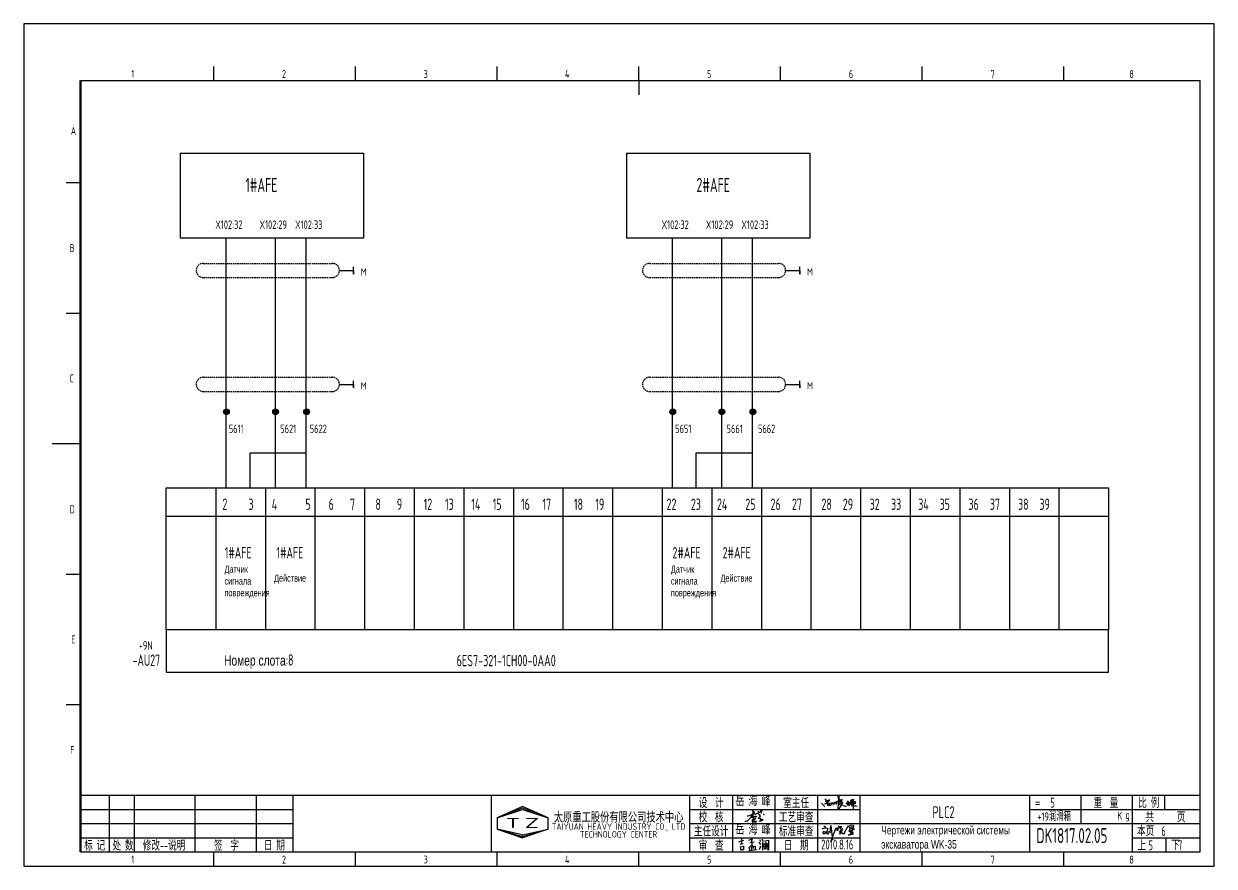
# Model space of a CAD drawing. Extents: x -2005 to 7010, y -1792 to 2924.
# Drawn here: x 1021.9 to 1441.9, y 4.3 to 301.3 of the extents above; entities that cross this region are included whole.
import ezdxf
from ezdxf.enums import TextEntityAlignment as Align

# ---------------------------------------------------------------- set-up
doc = ezdxf.new("R2010")
doc.units = 0
doc.header["$LTSCALE"] = 2
doc.linetypes.add('DASHED2', pattern=[0.375, 0.25, -0.125])
doc.linetypes.add('HIDDEN', pattern=[0.375, 0.25, -0.125])
doc.layers.get('0').update_dxf_attribs({"linetype": 'CONTINUOUS'})
for name, color, linetype in [('01', 7, 'CONTINUOUS'), ('11', 3, 'CONTINUOUS'), ('CONTINUOUS', 7, 'CONTINUOUS'), ('DASHED', 2, 'DASHED2')]:
    doc.layers.add(name, color=color, linetype=linetype)
doc.styles.add('ROMAN', font='ROMANC.shx', dxfattribs={"width": 0.7, "height": 0.7})
doc.styles.add('ROMANS', font='romans', dxfattribs={"width": 0.67, "bigfont": 'hzlib'})
doc.styles.get("Standard").update_dxf_attribs({"font": 'isocp.shx', "width": 0.707, "bigfont": 'dfst.shx'})

# ---------------------------------------------------------------- blocks, each defined once
blk = doc.blocks.new('A$C5BE500A0')
for p, q in [((64.4, 48.9), (64.5, 51.6)), ((65.3, 44.3), (64.4, 48.9)), ((64.5, 51.6), (65.9, 52.2)), ((67.1, 48.5), (64.5, 17.9)), ((65.9, 52.2), (66.5, 51.5)), ((66.5, 51.5), (67.1, 48.5)), ((0, 24.1), (1.5, 23.9)), ((1.5, 23.9), (12.6, 10.8)), ((11.6, 21), (13.8, 22.8)), ((13.8, 22.8), (17.9, 23.5)), ((15.3, 41.2), (22.2, 26.1)), ((15.3, 40.1), (15.3, 41.2)), ((15.4, 37.7), (15.3, 40.1)), ((15.4, 32.4), (21, 34.6)), ((15.5, 31.8), (15.4, 32.4)), ((19.1, 30.1), (15.5, 31.8)), ((17.9, 23.5), (26, 24.9)), ((22.2, 26.1), (19.1, 30.1)), ((21, 34.6), (24.5, 35.1)), ((22.6, 18.1), (23.6, 19.3)), ((23.7, 17.3), (22.6, 18.1)), ((23.3, 27.9), (23.1, 27.8)), ((25.3, 29.5), (23.3, 27.9)), ((23.6, 19.3), (25.8, 19.9)), ((24.5, 35.1), (28.2, 35.6)), ((26.1, 16.2), (24.9, 15)), ((26.8, 30.7), (25.3, 29.5)), ((25.8, 19.9), (29.2, 20.8)), ((26, 24.9), (36.8, 26.1)), ((28.4, 20), (26.1, 16.2)), ((29.4, 34), (26.8, 30.7)), ((28.2, 35.6), (30.2, 36.8)), ((29.4, 15.2), (28.2, 15.7)), ((29.5, 22.1), (28.4, 20)), ((29.2, 20.8), (33, 21.4)), ((30.2, 38), (29.4, 34)), ((32.4, 15.1), (29.4, 15.2)), ((30.2, 22.7), (29.5, 22.1)), ((30.2, 36.8), (30.2, 38)), ((31.6, 22.6), (30.2, 22.7)), ((32.8, 22.1), (31.6, 22.6)), ((35, 16.2), (32.4, 15.1)), ((33, 21.4), (32.8, 22.1)), ((37.6, 17.7), (35, 16.2)), ((36.8, 26.1), (40.9, 26)), ((39.7, 20.3), (37.6, 17.7)), ((40.8, 21.6), (39.7, 20.3)), ((40.2, 22.8), (44.3, 25.4)), ((41.7, 24.4), (40.8, 21.6)), ((40.9, 26), (41.7, 24.4)), ((44.3, 25.4), (50.6, 27.7)), ((44.7, 18.7), (49.1, 22.6)), ((49.1, 22.6), (54.4, 27.2)), ((50.6, 27.7), (56.2, 29.3)), ((54.4, 27.2), (59.1, 30.4)), ((56.8, 20.6), (55.9, 19.6)), ((56.2, 29.3), (60.8, 29.6)), ((56.7, 31.7), (57.4, 29.6)), ((57.6, 25), (56.8, 20.6)), ((57.4, 29.6), (57.6, 25)), ((59.1, 30.4), (64.7, 33.7)), ((60.8, 29.6), (62.2, 29.2)), ((66.6, 21), (62.5, 20.6)), ((62.5, 20.6), (75.7, 18.4)), ((64.5, 17.9), (63.3, 8.5)), ((63.3, 8.5), (63.5, 0.1)), ((63.5, 0.1), (64.3, 0)), ((64.3, 0), (67.5, 2.5)), ((64.7, 33.7), (72, 37.3)), ((67.5, 39.5), (65.3, 44.3)), ((69.8, 21.4), (66.6, 21)), ((70.3, 36.3), (67.5, 39.5)), ((67.5, 2.5), (73.8, 13.7)), ((68.3, 28.6), (72.6, 29.4)), ((69.3, 29), (68.3, 28.6)), ((72, 30.5), (69.3, 29)), ((69.9, 34.1), (69.7, 33.3)), ((69.7, 33.3), (71.9, 33.6)), ((76.7, 24.1), (69.8, 21.4)), ((74.6, 36.5), (69.9, 34.1)), ((73.8, 32.8), (70.3, 36.3)), ((71.9, 33.6), (75.3, 34.2)), ((72, 37.3), (77.8, 39)), ((74.8, 31.8), (72, 30.5)), ((72.6, 29.4), (78.2, 30.4)), ((77.7, 30.8), (73.8, 32.8)), ((73.8, 13.7), (77.7, 20)), ((79.7, 39.2), (74.6, 36.5)), ((76.7, 32.6), (74.8, 31.8)), ((75.3, 34.2), (77, 34.5)), ((75.7, 18.4), (81.9, 16.6)), ((77.7, 33.5), (76.7, 32.6)), ((79.9, 25.4), (76.7, 24.1)), ((77, 34.5), (78, 34.1)), ((78, 34.1), (77.7, 33.5)), ((80.1, 30.5), (77.7, 30.8)), ((77.7, 20), (81.2, 25.6)), ((77.8, 39), (79.7, 39.2)), ((78.2, 30.4), (80.1, 30.5)), ((82.1, 26.9), (79.9, 25.4)), ((81.2, 25.6), (82.1, 26.9)), ((81.9, 16.6), (87.3, 14.8)), ((87.3, 14.8), (91.3, 12.9)), ((91.3, 12.9), (94.8, 12.6)), ((94.5, 25.2), (94.9, 23.9)), ((94.8, 12.6), (95.8, 12.8)), ((94.9, 23.9), (95.3, 23)), ((95.3, 23), (95.8, 22.8)), ((95.8, 22.8), (97, 23.3)), ((97, 23.3), (97.8, 25.3)), ((98.5, 23.8), (97.4, 25.9)), ((97.8, 25.3), (100.8, 27)), ((101.1, 23.3), (98.5, 23.8)), ((99, 31.4), (100.1, 32)), ((100.7, 21.1), (99.2, 17.4)), ((99.2, 17.4), (101.9, 20.9)), ((100.1, 32), (101.1, 31.6)), ((102.1, 27.7), (100.7, 21.1)), ((100.8, 27), (103.5, 26.5)), ((101.1, 31.6), (102.1, 30.6)), ((103.3, 23.7), (101.1, 23.3)), ((101.9, 20.9), (103.1, 21.8)), ((102.1, 30.6), (102.1, 27.7)), ((103.1, 21.8), (103.7, 20.1)), ((104.7, 23.9), (103.3, 23.7)), ((103.5, 26.5), (104.5, 25.2)), ((103.7, 20.1), (103.9, 18.5)), ((103.9, 18.5), (105, 16.1)), ((104.2, 28.7), (108.3, 26.3)), ((104.5, 25.2), (104.7, 23.9)), ((105, 16.1), (106.4, 15.7)), ((106.4, 15.7), (107.7, 17.3)), ((107.7, 17.3), (110.9, 22.6)), ((108.3, 26.3), (115.7, 20.2)), ((110.9, 22.6), (113.3, 30.9)), ((111.7, 21.6), (125.7, 23.5)), ((115.4, 22.1), (111.7, 21.6)), ((112.9, 30.9), (112.3, 30.9)), ((117.4, 32.7), (112.9, 30.9)), ((112.9, 26.9), (127.4, 26.5)), ((124.7, 26.6), (112.9, 26.9)), ((113.3, 30.9), (114.4, 35)), ((113.4, 15.2), (124.8, 14.7)), ((114.4, 35), (115.4, 38.4)), ((115.4, 38.4), (118.1, 38.8)), ((122.5, 23.3), (115.4, 22.1)), ((115.7, 20.2), (118.5, 18.9)), ((116.7, 30.8), (120.9, 31.8)), ((122.1, 34.8), (117.4, 32.7)), ((118.1, 38.8), (123.3, 38.3)), ((118.5, 18.9), (120.8, 19.6)), ((120.8, 19.6), (121.1, 20.7)), ((120.9, 31.8), (124.1, 32)), ((121.7, 31.5), (122.2, 1.9)), ((123, 28.1), (121.7, 31.5)), ((124.7, 36.8), (122.1, 34.8)), ((126.4, 24.6), (122.5, 23.3)), ((128.2, 25.5), (123, 28.1)), ((123.3, 38.3), (124.7, 36.8)), ((124.1, 32), (129.1, 31.3)), ((128.1, 26.7), (124.7, 26.6)), ((124.8, 14.7), (132, 14.1)), ((125.7, 23.5), (130.1, 23.8)), ((127.4, 26.5), (126.4, 24.6)), ((130.2, 28.3), (128.1, 26.7)), ((130.5, 24.3), (128.2, 25.5)), ((129.1, 31.3), (130.7, 30.3)), ((130.1, 23.8), (130.5, 24.3)), ((130.7, 30.3), (130.2, 28.3)), ((132, 14.1), (137.3, 13.6))]:
    blk.add_line(p, q)
blk = doc.blocks.new('lf')
for points in [[(409.4, 317.6), (411.9, 317.6), (420.7, 320.5), (429.4, 326.1), (429, 328.4), (426.7, 330.1), (424.2, 331.3), (423.4, 332.6), (424.4, 333.4), (425, 330.7), (425, 327.4), (425, 324.7), (424.8, 321.8), (424.8, 320.3), (424.8, 318.7), (425, 314.7), (425, 313), (424.8, 313)], [(432.1, 320.3), (430.6, 321.6), (450.9, 331.7), (450.9, 332.2)], [(439.5, 330.9), (440, 324.5), (442, 320.7)], [(446.2, 333.8), (448.1, 330.5), (448.1, 326.7), (446.6, 323.8)], [(421.5, 320.1), (421.3, 317.6), (420, 315.1), (418.6, 312.6), (416.7, 310.5), (414.9, 308.5), (411.9, 305.6), (410.1, 304.1), (408, 302.6), (406.1, 302), (403.6, 302.6), (403.6, 303.5), (403.9, 303.5)], [(421.3, 316.2), (424.8, 315.9), (427.1, 316), (429.8, 316), (434.8, 316.8), (436, 316.8)], [(421.9, 314.1), (423.8, 314.1), (425.4, 313.7), (426, 313), (426.9, 312), (427.1, 312), (426.5, 310.5), (426.1, 309.5), (424.2, 306.6), (423.1, 305.4), (422.1, 304.5), (423.2, 303.3), (427.3, 303.1), (429.8, 303.1), (432.3, 302.9), (435.4, 302.7), (433.1, 299.9), (424.6, 299.5), (424, 300.4), (425.6, 303.3), (434.3, 313.5)], [(441.8, 320.7), (443.7, 320.1), (444.9, 317.6), (443.1, 315.5), (439.7, 311.8), (439.8, 310.6), (445.4, 311.2), (447, 310.3), (445.6, 307.4), (453.6, 308), (450.3, 304.7), (447, 303.3), (443.7, 303.1), (442.9, 303.7)], [(453.4, 322.4), (454.9, 322.2), (455.7, 321.8), (456.1, 321.6), (456.3, 321.4)]]:
    blk.add_lwpolyline(points)

msp = doc.modelspace()

# ---------------------------------------------------------------- hatches: boundary and pattern name
at = {"linetype": 'HIDDEN'}
h = msp.add_hatch(color=0, dxfattribs=at)
edge = h.paths.add_edge_path()
edge.add_arc((1093.38, 164.49), 1, 0, 360)
h = msp.add_hatch(color=0, dxfattribs=at)
edge = h.paths.add_edge_path()
edge.add_arc((1110.69, 164.49), 1, 0, 360)
h = msp.add_hatch(color=0, dxfattribs=at)
edge = h.paths.add_edge_path()
edge.add_arc((1121.65, 164.49), 1, 0, 360)
h = msp.add_hatch(color=0, dxfattribs=at)
edge = h.paths.add_edge_path()
edge.add_arc((1250.85, 164.49), 1, 0, 360)
h = msp.add_hatch(color=0, dxfattribs=at)
edge = h.paths.add_edge_path()
edge.add_arc((1268.16, 164.49), 1, 0, 360)
h = msp.add_hatch(color=0, dxfattribs=at)
edge = h.paths.add_edge_path()
edge.add_arc((1279.11, 164.49), 1, 0, 360)

# ---------------------------------------------------------------- linework, layer by layer
for p, q in [((1316.87, 19.33), (1376.87, 19.33)), ((1274.1, 12.86), (1275.91, 13.51)), ((1275.11, 14.04), (1275.11, 12.23)), ((1277.65, 13.46), (1278.82, 13.98)), ((1277.65, 13.46), (1277.65, 13.46)), ((1278.04, 12.69), (1279.6, 12.95)), ((1278.82, 13.98), (1278.56, 13.21)), ((1278.56, 13.21), (1278.56, 12.95)), ((1278.56, 12.95), (1278.82, 11.39)), ((1281.23, 12.75), (1281.78, 12.02)), ((1281.42, 13.69), (1281.78, 13.05)), ((1282.24, 13.9), (1282.6, 13.27)), ((1282.48, 12.96), (1282.48, 9.96)), ((1282.93, 13.11), (1284.63, 13.48)), ((1283.63, 12.81), (1283.72, 10.2)), ((1284.63, 13.48), (1284.66, 13.48)), ((1284.66, 13.48), (1284.66, 10.02)), ((1274.61, 12.09), (1275.65, 12.34)), ((1274.61, 11.31), (1274.87, 9.89)), ((1274.74, 11.18), (1275.78, 11.44)), ((1275.78, 10.14), (1274.74, 10.14)), ((1274.87, 12.34), (1274.87, 12.34)), ((1275.78, 11.44), (1275.78, 10.14)), ((1277.66, 9.84), (1280.42, 10.2)), ((1277.72, 11.18), (1277.98, 9.89)), ((1277.85, 11.18), (1279.93, 11.44)), ((1278.82, 11.39), (1278.3, 11.65)), ((1278.63, 11.18), (1278.63, 10.14)), ((1279.15, 11.31), (1279.15, 10.53)), ((1279.93, 11.44), (1279.93, 10.01)), ((1281.42, 10.2), (1281.93, 11.54)), ((1282.78, 11.81), (1282.81, 11.11)), ((1284.48, 12.02), (1282.81, 11.69)), ((1282.81, 11.11), (1284.6, 11.42)), ((1282.84, 12.17), (1284.27, 12.48)), ((1283.37, 10.77), (1283.03, 10.26)), ((1283.24, 11.51), (1283.42, 11.36)), ((1284.06, 11.69), (1283.87, 11.36)), ((1284.05, 10.94), (1284.39, 10.6)), ((1284.66, 10.02), (1284.39, 10.33)), ((1284.6, 11.42), (1284.48, 12.02))]:
    msp.add_line(p, q)
at = {"layer": '01', "linetype": 'Continuous', "ltscale": 2}
for p, q in [((1093.3, 137.69), (1093.3, 225.76)), ((1110.67, 137.69), (1110.67, 225.76)), ((1121.53, 137.69), (1121.53, 225.76)), ((1250.77, 137.69), (1250.77, 225.76)), ((1268.13, 137.69), (1268.13, 225.76)), ((1279, 137.69), (1279, 225.76)), ((1101.68, 137.69), (1101.68, 150.01)), ((1101.68, 150.01), (1121.53, 150.01)), ((1259.14, 150.01), (1279, 150.01)), ((1259.14, 137.69), (1259.14, 150.01))]:
    msp.add_line(p, q, dxfattribs=at)
at = {"layer": '01', "linetype": 'ByBlock', "ltscale": 2}
for p, q in [((1072.1, 127.69), (1404.6, 127.69)), ((1072.1, 87.69), (1072.1, 72.69)), ((1404.6, 72.69), (1404.6, 87.69)), ((1072.1, 72.69), (1404.6, 72.69))]:
    msp.add_line(p, q, dxfattribs=at)
msp.add_lwpolyline([(1072.1, 137.69), (1404.6, 137.69), (1404.6, 87.69), (1072.1, 87.69)], close=True, dxfattribs=at)
at = {"layer": 'CONTINUOUS', "color": 3}
for p, q in [((1441.87, 301.33), (1021.87, 301.33)), ((1021.87, 301.33), (1021.87, 4.33)), ((1441.87, 4.33), (1441.87, 301.33)), ((1021.87, 4.33), (1441.87, 4.33))]:
    msp.add_line(p, q, dxfattribs=at)
at = {"layer": 'CONTINUOUS', "linetype": 'Continuous'}
for p, q in [((1088.87, 281.33), (1088.87, 286.33)), ((1138.87, 281.33), (1138.87, 286.33)), ((1188.87, 281.33), (1188.87, 286.33)), ((1288.87, 281.33), (1288.87, 286.33)), ((1338.87, 281.33), (1338.87, 286.33)), ((1388.87, 281.33), (1388.87, 286.33)), ((1036.87, 245.33), (1041.87, 245.33)), ((1036.87, 199.33), (1041.87, 199.33)), ((1031.87, 153.33), (1041.87, 153.33)), ((1036.87, 107.33), (1041.87, 107.33)), ((1036.87, 61.33), (1041.87, 61.33)), ((1041.87, 29.33), (1436.87, 29.33)), ((1052.15, 9.33), (1052.15, 29.33)), ((1060.97, 9.33), (1060.97, 29.33)), ((1082.21, 29.33), (1082.21, 9.33)), ((1103.87, 29.33), (1103.87, 9.33)), ((1116.87, 9.33), (1116.87, 29.33)), ((1186.87, 9.33), (1186.87, 29.33)), ((1197.87, 25.33), (1188.87, 21.33)), ((1206.87, 21.33), (1197.87, 25.33)), ((1256.87, 9.33), (1256.87, 29.33)), ((1271.87, 29.33), (1271.87, 9.33)), ((1286.87, 29.33), (1286.87, 9.33)), ((1301.87, 29.33), (1301.87, 9.33)), ((1316.87, 29.33), (1316.87, 9.33)), ((1376.87, 9.33), (1376.87, 29.33)), ((1394.77, 29.33), (1394.77, 19.33)), ((1412.87, 29.33), (1412.87, 9.33)), ((1041.87, 24.33), (1116.87, 24.33)), ((1197.87, 24.83), (1188.87, 21.33)), ((1188.87, 21.33), (1197.87, 24.33)), ((1188.87, 21.33), (1188.87, 17.33)), ((1206.87, 21.33), (1197.87, 24.83)), ((1197.87, 24.33), (1206.87, 21.33)), ((1206.87, 17.33), (1206.87, 21.33)), ((1256.87, 24.33), (1306.87, 24.33)), ((1306.87, 24.33), (1316.87, 24.33)), ((1306.87, 24.33), (1316.87, 24.33)), ((1376.87, 24.33), (1436.87, 24.33)), ((1041.87, 19.33), (1116.87, 19.33)), ((1188.87, 17.33), (1197.87, 14.33)), ((1197.87, 15.33), (1188.87, 17.33)), ((1188.87, 17.33), (1197.87, 14.83)), ((1197.87, 14.83), (1206.87, 17.33)), ((1206.87, 17.33), (1197.87, 14.33)), ((1197.87, 15.33), (1206.87, 17.33)), ((1256.87, 19.33), (1306.87, 19.33)), ((1307.19, 19.33), (1316.87, 19.33)), ((1376.87, 19.33), (1436.87, 19.33)), ((1041.87, 14.33), (1116.87, 14.33)), ((1197.87, 14.33), (1197.87, 15.33)), ((1197.87, 14.33), (1197.87, 15.33)), ((1256.87, 14.33), (1306.87, 14.33)), ((1306.87, 14.33), (1316.87, 14.33)), ((1412.87, 14.33), (1436.87, 14.33)), ((1088.87, 4.33), (1088.87, 9.33)), ((1138.87, 4.33), (1138.87, 9.33)), ((1188.87, 4.33), (1188.87, 9.33)), ((1288.87, 4.33), (1288.87, 9.33)), ((1338.87, 4.33), (1338.87, 9.33)), ((1388.87, 4.33), (1388.87, 9.33))]:
    msp.add_line(p, q, dxfattribs=at)
at = {"layer": 'CONTINUOUS'}
for p, q in [((1238.87, 281.33), (1238.87, 286.33)), ((1041.87, 281.33), (1436.87, 281.33)), ((1238.87, 281.33), (1238.87, 276.33)), ((1436.87, 9.33), (1436.87, 281.33)), ((1133.2, 214.37), (1138.2, 214.37)), ((1138.2, 213.12), (1138.2, 215.62)), ((1138.2, 214.37), (1138.2, 213.12)), ((1290.66, 214.37), (1295.66, 214.37)), ((1295.66, 213.12), (1295.66, 215.62)), ((1295.66, 214.37), (1295.66, 213.12)), ((1133.2, 174.2), (1138.2, 174.2)), ((1138.2, 172.95), (1138.2, 175.45)), ((1138.2, 174.2), (1138.2, 172.95)), ((1290.66, 174.2), (1295.66, 174.2)), ((1295.66, 172.95), (1295.66, 175.45)), ((1295.66, 174.2), (1295.66, 172.95)), ((1093.38, 164.45), (1093.38, 164.45)), ((1110.69, 164.45), (1110.69, 164.45)), ((1121.65, 164.45), (1121.65, 164.45)), ((1250.85, 164.45), (1250.85, 164.45)), ((1268.16, 164.45), (1268.16, 164.45)), ((1279.11, 164.45), (1279.11, 164.45)), ((1424.37, 29.33), (1424.37, 24.33)), ((1303.53, 17.35), (1303.79, 17.56)), ((1303.53, 17.35), (1303.79, 17.56)), ((1303.53, 17.35), (1303.79, 17.56)), ((1303.53, 17.35), (1303.79, 17.56)), ((1303.79, 17.56), (1304.14, 17.71)), ((1303.79, 17.56), (1304.14, 17.71)), ((1303.79, 17.56), (1304.14, 17.71)), ((1303.79, 17.56), (1304.14, 17.71)), ((1304.14, 17.71), (1304.5, 17.81)), ((1304.14, 17.71), (1304.5, 17.81)), ((1304.14, 17.71), (1304.5, 17.81)), ((1304.14, 17.71), (1304.5, 17.81)), ((1304.19, 18.52), (1304.55, 18.32)), ((1304.19, 18.52), (1304.55, 18.32)), ((1304.19, 18.52), (1304.55, 18.32)), ((1304.19, 18.52), (1304.55, 18.32)), ((1304.5, 17.81), (1305.01, 17.86)), ((1304.5, 17.81), (1305.01, 17.86)), ((1304.5, 17.81), (1305.01, 17.86)), ((1304.5, 17.81), (1305.01, 17.86)), ((1304.55, 18.32), (1304.6, 18.17)), ((1304.55, 18.32), (1304.6, 18.17)), ((1304.55, 18.32), (1304.6, 18.17)), ((1304.55, 18.32), (1304.6, 18.17)), ((1304.6, 18.17), (1304.6, 17.86)), ((1304.6, 18.17), (1304.6, 17.86)), ((1304.6, 18.17), (1304.6, 17.86)), ((1304.6, 18.17), (1304.6, 17.86)), ((1305.01, 17.86), (1305.42, 17.76)), ((1305.01, 17.86), (1305.42, 17.76)), ((1305.01, 17.86), (1305.42, 17.76)), ((1305.01, 17.86), (1305.42, 17.76)), ((1305.42, 17.15), (1305.32, 16.79)), ((1305.42, 17.15), (1305.32, 16.79)), ((1305.42, 17.15), (1305.32, 16.79)), ((1305.42, 17.15), (1305.32, 16.79)), ((1305.42, 17.76), (1305.42, 17.56)), ((1305.42, 17.76), (1305.42, 17.56)), ((1305.42, 17.76), (1305.42, 17.56)), ((1305.42, 17.76), (1305.42, 17.56)), ((1305.42, 17.56), (1305.42, 17.15)), ((1305.42, 17.56), (1305.42, 17.15)), ((1305.42, 17.56), (1305.42, 17.15)), ((1305.42, 17.56), (1305.42, 17.15)), ((1306.34, 16.03), (1306.59, 18.68)), ((1306.34, 16.03), (1306.59, 18.68)), ((1306.34, 16.03), (1306.59, 18.68)), ((1306.34, 16.03), (1306.59, 18.68)), ((1306.59, 18.68), (1307.2, 13.48)), ((1306.59, 18.68), (1307.2, 13.48)), ((1306.59, 18.68), (1307.2, 13.48)), ((1306.59, 18.68), (1307.2, 13.48)), ((1306.75, 13.42), (1308.53, 17.84)), ((1306.75, 13.42), (1308.53, 17.84)), ((1306.75, 13.42), (1308.53, 17.84)), ((1306.75, 13.42), (1308.53, 17.84)), ((1308.58, 17.76), (1308.69, 17.29)), ((1308.58, 17.76), (1308.69, 17.29)), ((1308.58, 17.76), (1308.69, 17.29)), ((1308.58, 17.76), (1308.69, 17.29)), ((1308.69, 17.76), (1308.84, 17.87)), ((1308.69, 17.76), (1308.84, 17.87)), ((1308.69, 17.76), (1308.84, 17.87)), ((1308.69, 17.76), (1308.84, 17.87)), ((1308.8, 16.96), (1308.69, 17.76)), ((1308.8, 16.96), (1308.69, 17.76)), ((1308.8, 16.96), (1308.69, 17.76)), ((1308.8, 16.96), (1308.69, 17.76)), ((1308.69, 17.29), (1308.8, 16.96)), ((1308.69, 17.29), (1308.8, 16.96)), ((1308.69, 17.29), (1308.8, 16.96)), ((1308.69, 17.29), (1308.8, 16.96)), ((1308.84, 17.87), (1308.98, 17.87)), ((1308.84, 17.87), (1308.98, 17.87)), ((1308.84, 17.87), (1308.98, 17.87)), ((1308.84, 17.87), (1308.98, 17.87)), ((1308.91, 17.18), (1308.95, 17.43)), ((1308.91, 17.18), (1308.95, 17.43)), ((1308.91, 17.18), (1308.95, 17.43)), ((1308.91, 17.18), (1308.95, 17.43)), ((1308.95, 16.92), (1308.91, 17.18)), ((1308.95, 16.92), (1308.91, 17.18)), ((1308.95, 16.92), (1308.91, 17.18)), ((1308.95, 16.92), (1308.91, 17.18)), ((1308.95, 17.43), (1309.02, 17.62)), ((1308.95, 17.43), (1309.02, 17.62)), ((1308.95, 17.43), (1309.02, 17.62)), ((1308.95, 17.43), (1309.02, 17.62)), ((1309.06, 16.85), (1308.95, 16.92)), ((1309.06, 16.85), (1308.95, 16.92)), ((1309.06, 16.85), (1308.95, 16.92)), ((1309.06, 16.85), (1308.95, 16.92)), ((1308.98, 17.87), (1309.13, 17.54)), ((1308.98, 17.87), (1309.13, 17.54)), ((1308.98, 17.87), (1309.13, 17.54)), ((1308.98, 17.87), (1309.13, 17.54)), ((1309.02, 17.62), (1309.28, 17.8)), ((1309.02, 17.62), (1309.28, 17.8)), ((1309.02, 17.62), (1309.28, 17.8)), ((1309.02, 17.62), (1309.28, 17.8)), ((1309.13, 17.18), (1309.06, 16.85)), ((1309.13, 17.18), (1309.06, 16.85)), ((1309.13, 17.18), (1309.06, 16.85)), ((1309.13, 17.18), (1309.06, 16.85)), ((1309.13, 17.54), (1309.13, 17.18)), ((1309.13, 17.54), (1309.13, 17.18)), ((1309.13, 17.54), (1309.13, 17.18)), ((1309.13, 17.54), (1309.13, 17.18)), ((1309.24, 18.53), (1310.38, 17.25)), ((1309.42, 18.31), (1309.24, 18.53)), ((1309.24, 18.53), (1310.38, 17.25)), ((1309.42, 18.31), (1309.24, 18.53)), ((1309.24, 18.53), (1310.38, 17.25)), ((1309.42, 18.31), (1309.24, 18.53)), ((1309.24, 18.53), (1310.38, 17.25)), ((1309.42, 18.31), (1309.24, 18.53)), ((1309.28, 17.8), (1309.68, 17.98)), ((1309.28, 17.8), (1309.68, 17.98)), ((1309.28, 17.8), (1309.68, 17.98)), ((1309.28, 17.8), (1309.68, 17.98)), ((1310.53, 18.24), (1309.42, 18.31)), ((1310.53, 18.24), (1309.42, 18.31)), ((1310.53, 18.24), (1309.42, 18.31)), ((1310.53, 18.24), (1309.42, 18.31)), ((1309.68, 17.98), (1310.2, 18.13)), ((1309.68, 17.98), (1310.2, 18.13)), ((1309.68, 17.98), (1310.2, 18.13)), ((1309.68, 17.98), (1310.2, 18.13)), ((1310.05, 16.88), (1309.75, 16.59)), ((1310.05, 16.88), (1309.75, 16.59)), ((1310.05, 16.88), (1309.75, 16.59)), ((1310.05, 16.88), (1309.75, 16.59)), ((1310.49, 17.43), (1310.05, 16.88)), ((1310.49, 17.43), (1310.05, 16.88)), ((1310.49, 17.43), (1310.05, 16.88)), ((1310.49, 17.43), (1310.05, 16.88)), ((1310.2, 18.13), (1310.53, 18.24)), ((1310.2, 18.13), (1310.53, 18.24)), ((1310.2, 18.13), (1310.53, 18.24)), ((1310.2, 18.13), (1310.53, 18.24)), ((1310.38, 17.25), (1310.71, 16.99)), ((1310.38, 17.25), (1310.71, 16.99)), ((1310.38, 17.25), (1310.71, 16.99)), ((1310.38, 17.25), (1310.71, 16.99)), ((1310.75, 17.51), (1310.49, 17.43)), ((1310.75, 17.51), (1310.49, 17.43)), ((1310.75, 17.51), (1310.49, 17.43)), ((1310.75, 17.51), (1310.49, 17.43)), ((1310.71, 16.99), (1310.86, 17.25)), ((1310.71, 16.99), (1310.86, 17.25)), ((1310.71, 16.99), (1310.86, 17.25)), ((1310.71, 16.99), (1310.86, 17.25)), ((1310.86, 17.25), (1310.75, 17.51)), ((1310.86, 17.25), (1310.75, 17.51)), ((1310.86, 17.25), (1310.75, 17.51)), ((1310.86, 17.25), (1310.75, 17.51)), ((1311.4, 16.24), (1312.9, 18.62)), ((1311.4, 16.24), (1312.9, 18.62)), ((1311.4, 16.24), (1312.9, 18.62)), ((1311.4, 16.24), (1312.9, 18.62)), ((1312.89, 18.54), (1313.02, 18.12)), ((1312.89, 18.54), (1313.02, 18.12)), ((1312.89, 18.54), (1313.02, 18.12)), ((1312.89, 18.54), (1313.02, 18.12)), ((1312.99, 18.28), (1313.35, 18.71)), ((1312.99, 18.28), (1313.35, 18.71)), ((1312.99, 18.28), (1313.35, 18.71)), ((1312.99, 18.28), (1313.35, 18.71)), ((1313.19, 17.01), (1312.99, 16.72)), ((1313.19, 17.01), (1312.99, 16.72)), ((1313.19, 17.01), (1312.99, 16.72)), ((1313.19, 17.01), (1312.99, 16.72)), ((1313.02, 18.12), (1313.25, 17.86)), ((1313.02, 18.12), (1313.25, 17.86)), ((1313.02, 18.12), (1313.25, 17.86)), ((1313.02, 18.12), (1313.25, 17.86)), ((1313.35, 17.34), (1313.19, 17.01)), ((1313.35, 17.34), (1313.19, 17.01)), ((1313.35, 17.34), (1313.19, 17.01)), ((1313.35, 17.34), (1313.19, 17.01)), ((1313.25, 17.86), (1313.38, 17.83)), ((1313.25, 17.86), (1313.38, 17.83)), ((1313.25, 17.86), (1313.38, 17.83)), ((1313.25, 17.86), (1313.38, 17.83)), ((1313.35, 18.71), (1313.64, 18.81)), ((1313.35, 18.71), (1313.64, 18.81)), ((1313.35, 18.71), (1313.64, 18.81)), ((1313.35, 18.71), (1313.64, 18.81)), ((1313.45, 17.47), (1313.35, 17.34)), ((1313.45, 17.47), (1313.35, 17.34)), ((1313.45, 17.47), (1313.35, 17.34)), ((1313.45, 17.47), (1313.35, 17.34)), ((1313.45, 16.72), (1313.97, 16.98)), ((1313.45, 16.72), (1313.97, 16.98)), ((1313.45, 16.72), (1313.97, 16.98)), ((1313.45, 16.72), (1313.97, 16.98)), ((1313.58, 17.86), (1313.64, 18.09)), ((1313.58, 17.86), (1313.64, 18.09)), ((1313.58, 17.86), (1313.64, 18.09)), ((1313.58, 17.86), (1313.64, 18.09)), ((1313.77, 17.63), (1313.58, 17.86)), ((1313.77, 17.63), (1313.58, 17.86)), ((1313.77, 17.63), (1313.58, 17.86)), ((1313.77, 17.63), (1313.58, 17.86)), ((1313.64, 18.81), (1314.04, 18.9)), ((1313.64, 18.81), (1314.04, 18.9)), ((1313.64, 18.81), (1314.04, 18.9)), ((1313.64, 18.81), (1314.04, 18.9)), ((1313.64, 18.09), (1313.84, 18.25)), ((1313.64, 18.09), (1313.84, 18.25)), ((1313.64, 18.09), (1313.84, 18.25)), ((1313.64, 18.09), (1313.84, 18.25)), ((1314.2, 17.66), (1313.77, 17.63)), ((1314.2, 17.66), (1313.77, 17.63)), ((1314.2, 17.66), (1313.77, 17.63)), ((1314.2, 17.66), (1313.77, 17.63)), ((1313.84, 18.25), (1314.1, 18.32)), ((1313.84, 18.25), (1314.1, 18.32)), ((1313.84, 18.25), (1314.1, 18.32)), ((1313.84, 18.25), (1314.1, 18.32)), ((1313.97, 17.53), (1314, 17.17)), ((1314.95, 17.34), (1313.97, 17.53)), ((1313.97, 17.53), (1314, 17.17)), ((1314.95, 17.34), (1313.97, 17.53)), ((1313.97, 17.53), (1314, 17.17)), ((1314.95, 17.34), (1313.97, 17.53)), ((1313.97, 17.53), (1314, 17.17)), ((1314.95, 17.34), (1313.97, 17.53)), ((1313.97, 16.98), (1314.43, 17.17)), ((1314, 17.17), (1313.97, 16.69)), ((1313.97, 16.98), (1314.43, 17.17)), ((1314, 17.17), (1313.97, 16.69)), ((1313.97, 16.98), (1314.43, 17.17)), ((1314, 17.17), (1313.97, 16.69)), ((1313.97, 16.98), (1314.43, 17.17)), ((1314, 17.17), (1313.97, 16.69)), ((1314.1, 18.32), (1314.2, 18.35)), ((1314.1, 18.32), (1314.2, 18.35)), ((1314.1, 18.32), (1314.2, 18.35)), ((1314.1, 18.32), (1314.2, 18.35)), ((1314.46, 17.92), (1314.2, 17.66)), ((1314.46, 17.92), (1314.2, 17.66)), ((1314.46, 17.92), (1314.2, 17.66)), ((1314.46, 17.92), (1314.2, 17.66)), ((1314.3, 18.9), (1314.53, 18.77)), ((1314.3, 18.9), (1314.53, 18.77)), ((1314.3, 18.9), (1314.53, 18.77)), ((1314.3, 18.9), (1314.53, 18.77)), ((1314.43, 17.17), (1314.95, 17.34)), ((1314.43, 17.17), (1314.95, 17.34)), ((1314.43, 17.17), (1314.95, 17.34)), ((1314.43, 17.17), (1314.95, 17.34)), ((1314.56, 18.38), (1314.46, 17.92)), ((1314.56, 18.38), (1314.46, 17.92)), ((1314.56, 18.38), (1314.46, 17.92)), ((1314.56, 18.38), (1314.46, 17.92)), ((1314.53, 18.77), (1314.56, 18.38)), ((1314.53, 18.77), (1314.56, 18.38)), ((1314.53, 18.77), (1314.56, 18.38)), ((1314.53, 18.77), (1314.56, 18.38)), ((1303.89, 16.13), (1303.99, 16.48)), ((1303.89, 16.13), (1303.99, 16.48)), ((1303.89, 16.13), (1303.99, 16.48)), ((1303.89, 16.13), (1303.99, 16.48)), ((1303.89, 15.82), (1303.89, 16.13)), ((1303.89, 15.82), (1303.89, 16.13)), ((1303.89, 15.82), (1303.89, 16.13)), ((1303.89, 15.82), (1303.89, 16.13)), ((1304.14, 15.57), (1303.89, 15.82)), ((1304.14, 15.57), (1303.89, 15.82)), ((1304.14, 15.57), (1303.89, 15.82)), ((1304.14, 15.57), (1303.89, 15.82)), ((1303.99, 16.48), (1304.04, 16.64)), ((1303.99, 16.48), (1304.04, 16.64)), ((1303.99, 16.48), (1304.04, 16.64)), ((1303.99, 16.48), (1304.04, 16.64)), ((1304.04, 16.64), (1304.24, 16.59)), ((1304.04, 16.64), (1304.24, 16.59)), ((1304.04, 16.64), (1304.24, 16.59)), ((1304.04, 16.64), (1304.24, 16.59)), ((1304.81, 16.13), (1304.14, 15.57)), ((1304.81, 16.13), (1304.14, 15.57)), ((1304.81, 16.13), (1304.14, 15.57)), ((1304.81, 16.13), (1304.14, 15.57)), ((1304.24, 16.59), (1304.6, 16.43)), ((1304.24, 16.59), (1304.6, 16.43)), ((1304.24, 16.59), (1304.6, 16.43)), ((1304.24, 16.59), (1304.6, 16.43)), ((1304.6, 16.43), (1304.96, 16.08)), ((1304.6, 16.43), (1304.96, 16.08)), ((1304.6, 16.43), (1304.96, 16.08)), ((1304.6, 16.43), (1304.96, 16.08)), ((1305.11, 16.38), (1304.81, 16.13)), ((1305.11, 16.38), (1304.81, 16.13)), ((1305.11, 16.38), (1304.81, 16.13)), ((1305.11, 16.38), (1304.81, 16.13)), ((1304.96, 16.08), (1305.27, 15.82)), ((1304.96, 16.08), (1305.27, 15.82)), ((1304.96, 16.08), (1305.27, 15.82)), ((1304.96, 16.08), (1305.27, 15.82)), ((1305.32, 16.79), (1305.11, 16.38)), ((1305.32, 16.79), (1305.11, 16.38)), ((1305.32, 16.79), (1305.11, 16.38)), ((1305.32, 16.79), (1305.11, 16.38)), ((1305.27, 15.82), (1305.42, 15.72)), ((1305.27, 15.82), (1305.42, 15.72)), ((1305.27, 15.82), (1305.42, 15.72)), ((1305.27, 15.82), (1305.42, 15.72)), ((1305.42, 15.72), (1305.72, 15.62)), ((1305.42, 15.72), (1305.72, 15.62)), ((1305.42, 15.72), (1305.72, 15.62)), ((1305.42, 15.72), (1305.72, 15.62)), ((1305.72, 16.23), (1305.88, 16.48)), ((1305.72, 16.23), (1305.88, 16.48)), ((1305.72, 16.23), (1305.88, 16.48)), ((1305.72, 16.23), (1305.88, 16.48)), ((1305.72, 15.62), (1305.72, 16.23)), ((1305.72, 15.62), (1305.72, 16.23)), ((1305.72, 15.62), (1305.72, 16.23)), ((1305.72, 15.62), (1305.72, 16.23)), ((1305.88, 16.48), (1306.08, 16.69)), ((1305.88, 16.48), (1306.08, 16.69)), ((1305.88, 16.48), (1306.08, 16.69)), ((1305.88, 16.48), (1306.08, 16.69)), ((1306.08, 16.69), (1306.13, 16.59)), ((1306.08, 16.69), (1306.13, 16.59)), ((1306.08, 16.69), (1306.13, 16.59)), ((1306.08, 16.69), (1306.13, 16.59)), ((1306.13, 16.59), (1306.29, 16.23)), ((1306.13, 16.59), (1306.29, 16.23)), ((1306.13, 16.59), (1306.29, 16.23)), ((1306.13, 16.59), (1306.29, 16.23)), ((1306.29, 16.23), (1306.29, 16.13)), ((1306.29, 16.23), (1306.29, 16.13)), ((1306.29, 16.23), (1306.29, 16.13)), ((1306.29, 16.23), (1306.29, 16.13)), ((1306.29, 16.13), (1306.34, 16.03)), ((1306.29, 16.13), (1306.34, 16.03)), ((1306.29, 16.13), (1306.34, 16.03)), ((1306.29, 16.13), (1306.34, 16.03)), ((1309.75, 16.59), (1309.53, 16.37)), ((1309.75, 16.59), (1309.53, 16.37)), ((1309.75, 16.59), (1309.53, 16.37)), ((1309.75, 16.59), (1309.53, 16.37)), ((1309.53, 16.37), (1309.64, 16.4)), ((1309.53, 16.37), (1309.64, 16.4)), ((1309.53, 16.37), (1309.64, 16.4)), ((1309.53, 16.37), (1309.64, 16.4)), ((1309.64, 16.4), (1310.34, 16.63)), ((1309.64, 16.4), (1310.34, 16.63)), ((1309.64, 16.4), (1310.34, 16.63)), ((1309.64, 16.4), (1310.34, 16.63)), ((1309.72, 15.6), (1310.31, 16.29)), ((1309.72, 15.6), (1310.31, 16.29)), ((1309.72, 15.6), (1310.31, 16.29)), ((1309.72, 15.6), (1310.31, 16.29)), ((1310.16, 16.15), (1309.72, 15.6)), ((1310.16, 16.15), (1309.72, 15.6)), ((1310.16, 16.15), (1309.72, 15.6)), ((1310.16, 16.15), (1309.72, 15.6)), ((1310.53, 16.59), (1310.16, 16.15)), ((1310.53, 16.59), (1310.16, 16.15)), ((1310.53, 16.59), (1310.16, 16.15)), ((1310.53, 16.59), (1310.16, 16.15)), ((1310.31, 16.29), (1310.38, 16.29)), ((1310.31, 16.29), (1310.38, 16.29)), ((1310.31, 16.29), (1310.38, 16.29)), ((1310.31, 16.29), (1310.38, 16.29)), ((1310.34, 16.63), (1310.49, 16.59)), ((1310.34, 16.63), (1310.49, 16.59)), ((1310.34, 16.63), (1310.49, 16.59)), ((1310.34, 16.63), (1310.49, 16.59)), ((1310.38, 16.29), (1310.49, 16.04)), ((1310.38, 16.29), (1310.49, 16.04)), ((1310.38, 16.29), (1310.49, 16.04)), ((1310.38, 16.29), (1310.49, 16.04)), ((1310.49, 16.59), (1310.53, 16.59)), ((1310.49, 16.59), (1310.53, 16.59)), ((1310.49, 16.59), (1310.53, 16.59)), ((1310.49, 16.59), (1310.53, 16.59)), ((1310.49, 16.04), (1310.67, 15.89)), ((1310.49, 16.04), (1310.67, 15.89)), ((1310.49, 16.04), (1310.67, 15.89)), ((1310.49, 16.04), (1310.67, 15.89)), ((1310.67, 15.89), (1311.44, 15.82)), ((1310.67, 15.89), (1311.44, 15.82)), ((1310.67, 15.89), (1311.44, 15.82)), ((1310.67, 15.89), (1311.44, 15.82)), ((1311.46, 15.83), (1311.4, 16.24)), ((1311.46, 15.83), (1311.4, 16.24)), ((1311.46, 15.83), (1311.4, 16.24)), ((1311.46, 15.83), (1311.4, 16.24)), ((1312.73, 15.31), (1314.59, 15.71)), ((1312.73, 15.31), (1314.59, 15.71)), ((1312.73, 15.31), (1314.59, 15.71)), ((1312.73, 15.31), (1314.59, 15.71)), ((1314.07, 15.61), (1312.73, 15.31)), ((1314.07, 15.61), (1312.73, 15.31)), ((1314.07, 15.61), (1312.73, 15.31)), ((1314.07, 15.61), (1312.73, 15.31)), ((1312.99, 16.72), (1313.09, 16.65)), ((1312.99, 16.72), (1313.09, 16.65)), ((1312.99, 16.72), (1313.09, 16.65)), ((1312.99, 16.72), (1313.09, 16.65)), ((1313.09, 16.65), (1313.45, 16.72)), ((1313.09, 16.65), (1313.45, 16.72)), ((1313.09, 16.65), (1313.45, 16.72)), ((1313.09, 16.65), (1313.45, 16.72)), ((1313.41, 15.97), (1313.64, 16.26)), ((1313.41, 15.97), (1313.64, 16.26)), ((1313.41, 15.97), (1313.64, 16.26)), ((1313.41, 15.97), (1313.64, 16.26)), ((1313.94, 15.74), (1313.41, 15.97)), ((1313.94, 15.74), (1313.41, 15.97)), ((1313.94, 15.74), (1313.41, 15.97)), ((1313.94, 15.74), (1313.41, 15.97)), ((1313.64, 16.26), (1314.13, 16.46)), ((1313.64, 16.26), (1314.13, 16.46)), ((1313.64, 16.26), (1314.13, 16.46)), ((1313.64, 16.26), (1314.13, 16.46)), ((1313.97, 16.2), (1313.94, 15.74)), ((1313.97, 16.2), (1313.94, 15.74)), ((1313.97, 16.2), (1313.94, 15.74)), ((1313.97, 16.2), (1313.94, 15.74)), ((1313.97, 16.69), (1313.97, 16.2)), ((1313.97, 16.69), (1313.97, 16.2)), ((1313.97, 16.69), (1313.97, 16.2)), ((1313.97, 16.69), (1313.97, 16.2)), ((1314.3, 15.84), (1314.07, 15.61)), ((1314.3, 15.84), (1314.07, 15.61)), ((1314.3, 15.84), (1314.07, 15.61)), ((1314.3, 15.84), (1314.07, 15.61)), ((1314.13, 16.46), (1314.33, 16.33)), ((1314.13, 16.46), (1314.33, 16.33)), ((1314.13, 16.46), (1314.33, 16.33)), ((1314.13, 16.46), (1314.33, 16.33)), ((1314.33, 16.33), (1314.3, 15.84)), ((1314.33, 16.33), (1314.3, 15.84)), ((1314.33, 16.33), (1314.3, 15.84)), ((1314.33, 16.33), (1314.3, 15.84)), ((1424.87, 9.33), (1424.87, 14.33)), ((1041.87, 9.33), (1436.87, 9.33)), ((1238.87, 4.33), (1238.87, 9.33)), ((1256.87, 9.33), (1316.87, 9.33))]:
    msp.add_line(p, q, dxfattribs=at)
at = {"layer": 'CONTINUOUS', "lineweight": 50}
msp.add_line((1041.87, 281.33), (1041.87, 9.33), dxfattribs=at)
at = {"layer": 'CONTINUOUS', "color": 1}
for p, q in [((1077.07, 255.76), (1141.77, 255.76)), ((1077.07, 255.76), (1077.07, 225.76)), ((1141.77, 255.76), (1141.77, 225.76)), ((1234.54, 255.76), (1299.24, 255.76)), ((1234.54, 255.76), (1234.54, 225.76)), ((1299.24, 255.76), (1299.24, 225.76)), ((1141.77, 225.76), (1077.07, 225.76)), ((1299.24, 225.76), (1234.54, 225.76))]:
    msp.add_line(p, q, dxfattribs=at)
at = {"layer": 'CONTINUOUS', "color": 0}
for p, q in [((1089.6, 137.69), (1089.6, 87.69)), ((1107.1, 137.69), (1107.1, 87.69)), ((1124.6, 137.69), (1124.6, 87.69)), ((1142.1, 137.69), (1142.1, 87.69)), ((1159.6, 137.69), (1159.6, 87.69)), ((1177.1, 137.69), (1177.1, 87.69)), ((1194.6, 137.69), (1194.6, 87.69)), ((1212.1, 137.69), (1212.1, 87.69)), ((1229.6, 137.69), (1229.6, 87.69)), ((1247.1, 137.69), (1247.1, 87.69)), ((1264.6, 137.69), (1264.6, 87.69)), ((1282.1, 137.69), (1282.1, 87.69)), ((1299.6, 137.69), (1299.6, 87.69)), ((1317.1, 137.69), (1317.1, 87.69)), ((1334.6, 137.69), (1334.6, 87.69)), ((1352.1, 137.69), (1352.1, 87.69)), ((1369.6, 137.69), (1369.6, 87.69)), ((1387.1, 137.69), (1387.1, 87.69)), ((1387.1, 137.69), (1387.1, 87.69)), ((1404.6, 137.69), (1404.6, 87.69))]:
    msp.add_line(p, q, dxfattribs=at)
at = {"layer": 'CONTINUOUS'}
for centre in [(1093.38, 164.49), (1110.69, 164.49), (1121.65, 164.49), (1250.85, 164.49), (1268.16, 164.49), (1279.11, 164.49)]:
    msp.add_circle(centre, 1, dxfattribs=at)
at = {"layer": 'DASHED'}
for p, q in [((1085.19, 216.87), (1130.7, 216.87)), ((1242.65, 216.87), (1288.16, 216.87)), ((1085.19, 211.87), (1130.7, 211.87)), ((1242.65, 211.87), (1288.16, 211.87)), ((1085.19, 176.7), (1130.7, 176.7)), ((1242.65, 176.7), (1288.16, 176.7)), ((1085.19, 171.7), (1130.7, 171.7)), ((1242.65, 171.7), (1288.16, 171.7))]:
    msp.add_line(p, q, dxfattribs=at)
for centre, start, end in [((1085.19, 214.37), 90, 270), ((1130.7, 214.37), 270, 90), ((1242.65, 214.37), 90, 270), ((1288.16, 214.37), 270, 90), ((1085.19, 174.2), 90, 270), ((1130.7, 174.2), 270, 90), ((1242.65, 174.2), 90, 270), ((1288.16, 174.2), 270, 90)]:
    msp.add_arc(centre, 2.5, start, end, dxfattribs=at)

# ---------------------------------------------------------------- block references
for name, p, xscale, yscale, zscale in [('A$C5BE500A0', (1303.28, 24.28), 0.09216000000219537, 0.09215999999923952, 0.09216000000000003), ('lf', (1224.69, -18.6), 0.1280000000006112, 0.1279999999999291, 0.128)]:
    msp.add_blockref(name, p, dxfattribs=dict(xscale=xscale, yscale=yscale, zscale=zscale))

# ---------------------------------------------------------------- texts
at = {"linetype": 'ByBlock', "ltscale": 2, "width": 0.67}
for s, p in [('+9N', (1062.42, 80.67)), ('+19润滑箱', (1379.44, 20.32))]:
    msp.add_text(s, height=3, dxfattribs=at).set_placement(p)
at = {"width": 0.707}
msp.add_text('PLC2', height=4.2, dxfattribs=at).set_placement((1342.44, 21.27))
at = {"char_height": 3.5, "attachment_point": 1}
for s, insert, width in [('岳 海 峰', (1272.89, 28.96), 12.9495), ('岳 海 峰', (1272.89, 18.96), 12.9495), ('2010.8.16', (1303.19, 13.73), 12.1142)]:
    msp.add_mtext(s, dxfattribs=dict(at, insert=insert, width=width))
at = {"layer": '01', "linetype": 'DASHED2', "ltscale": 2, "attachment_point": 1}
for s, insert, char_height, width in [('{\\fArial|b0|i0|c204|p34;\\C1;Датчик сигнала повреждения}', (1092.68, 110.29), 2.5, 10.475), ('{\\fArial|b0|i0|c204|p34;\\C1;Датчик сигнала повреждения}', (1250.18, 110.29), 2.5, 10.475), ('{\\fArial|b0|i0|c204|p34;\\H0.71429x;\\C1;Действие\\H1.2834x;\\C256; }', (1110.17, 107.15), 3.5, 11.9441), ('{\\fArial|b0|i0|c204|p34;\\H0.71429x;\\C1;Действие\\H1.2834x;\\C256; }', (1267.67, 107.15), 3.5, 11.9441), ('{\\fArial|b0|i0|c204|p34;Чертежи электрической системы экскаватора \\fArial|b0|i0|c0|p34;WK-35}', (1324.39, 18.52), 3, 50.6186)]:
    msp.add_mtext(s, dxfattribs=dict(at, insert=insert, char_height=char_height, width=width))
at = {"layer": '11', "width": 0.707}
msp.add_text('DK1817.02.05', height=5.25, dxfattribs=at).set_placement((1379.14, 12.5))
at = {"layer": 'CONTINUOUS', "linetype": 'Continuous', "style": 'ROMAN'}
for s, height, width, p in [('1', 2.8, 0.7, (1059.8, 282.27)), ('2', 2.8, 0.7, (1112.96, 282.27)), ('3', 2.8, 0.7, (1162.93, 282.27)), ('4', 2.8, 0.7, (1212.82, 282.27)), ('5', 2.8, 0.7, (1262.96, 282.23)), ('6', 2.8, 0.7, (1312.94, 282.23)), ('7', 2.8, 0.7, (1362.98, 282.23)), ('8', 2.8, 0.7, (1411.93, 282.23)), ('A', 2.8, 0.7, (1038.44, 262.18)), ('B', 2.8, 0.7, (1038.05, 220.86)), ('C', 2.8, 0.7, (1038.05, 174.92)), ('D', 2.8, 0.7, (1038.05, 128.75)), ('E', 2.8, 0.7, (1038.6, 82.86)), ('F', 2.8, 0.7, (1038.25, 43.86)), ('T', 3.5, 1.8, (1191.87, 17.83)), ('Z', 3.5, 1.8, (1198.57, 17.83)), ('K', 2.8, 0.7, (1407.71, 20.72)), ('g', 2.8, 0.7, (1410.54, 20.99)), ('1', 2.8, 0.7, (1059.8, 5.27)), ('2', 2.8, 0.7, (1112.96, 5.27)), ('3', 2.8, 0.7, (1162.93, 5.27)), ('4', 2.8, 0.7, (1212.82, 5.27)), ('5', 2.8, 0.7, (1262.96, 5.23)), ('6', 2.8, 0.7, (1312.94, 5.23)), ('7', 2.8, 0.7, (1362.98, 5.23)), ('8', 2.8, 0.7, (1411.93, 5.23))]:
    msp.add_text(s, height=height, dxfattribs=dict(at, width=width)).set_placement(p)
at = {"layer": 'CONTINUOUS', "color": 1}
for s, height, width, p in [('1#AFE', 5, 0.67, (1100.09, 242)), ('2#AFE', 5, 0.67, (1259.2, 242)), ('X102:32', 3, 0.67, (1089.43, 229.01)), ('X102:29', 3, 0.67, (1105.05, 229.01)), ('X102:33', 3, 0.67, (1117.59, 229.01)), ('X102:32', 3, 0.67, (1246.9, 229.01)), ('X102:29', 3, 0.67, (1262.52, 229.01)), ('X102:33', 3, 0.67, (1275.06, 229.01)), ('1#AFE', 4, 0.707, (1092.75, 112.85)), ('1#AFE', 4, 0.707, (1110.99, 112.85)), ('2#AFE', 4, 0.707, (1250.74, 112.85)), ('2#AFE', 4, 0.707, (1268.43, 112.85))]:
    msp.add_text(s, height=height, dxfattribs=dict(at, width=width)).set_placement(p)
at = {"layer": 'CONTINUOUS', "style": 'ROMANS', "width": 0.67}
for p in [(1140.77, 212.6), (1298.23, 212.6), (1140.77, 172.43), (1298.23, 172.43)]:
    msp.add_text('M', height=2.5, dxfattribs=at).set_placement(p)
at = {"layer": 'CONTINUOUS', "width": 0.67}
for s, height, p in [('5611', 3, (1094.2, 157.04)), ('5621', 3, (1112.35, 157.04)), ('5622', 3, (1122.76, 157.04)), ('5651', 3, (1251.67, 157.04)), ('5661', 3, (1269.82, 157.04)), ('5662', 3, (1280.89, 157.04)), ('5', 3.5, (1384.08, 24.96)), ('6', 3.5, (1423.24, 14.95)), ('5', 3.5, (1418.73, 9.95)), ('7', 3.5, (1429.12, 9.95))]:
    msp.add_text(s, height=height, dxfattribs=at).set_placement(p)
at = {"layer": 'CONTINUOUS', "color": 0, "width": 0.707}
for s, p in [('2', (1091.94, 129.94)), ('3', (1101.14, 129.94)), ('4', (1109.34, 129.94)), ('5', (1121.24, 129.94)), ('6', (1129.41, 129.94)), ('7', (1136.95, 129.94)), ('8', (1145.93, 129.94)), ('9', (1153.47, 129.94)), ('12', (1162.95, 129.94)), ('13', (1170.49, 129.94)), ('14', (1179.78, 129.94)), ('15', (1187.31, 129.94)), ('16', (1197.31, 129.94)), ('17', (1204.85, 129.94)), ('18', (1215.99, 129.94)), ('19', (1223.53, 129.94)), ('22', (1248.67, 129.94)), ('23', (1257.24, 129.94)), ('24', (1266.44, 129.94)), ('25', (1276.44, 129.94)), ('26', (1285.36, 129.94)), ('27', (1292.9, 129.94)), ('28', (1303.31, 129.94)), ('29', (1310.85, 129.94)), ('32', (1320.33, 129.94)), ('33', (1327.87, 129.94)), ('34', (1337.45, 129.94)), ('35', (1344.99, 129.94)), ('36', (1355.18, 129.94)), ('37', (1362.72, 129.94)), ('38', (1372.68, 129.94)), ('39', (1380.22, 129.94)), ('-AU27', (1060.25, 74.94))]:
    msp.add_text(s, height=4, dxfattribs=at).set_placement(p)
at = {"layer": 'CONTINUOUS', "color": 0, "width": 0.655392}
msp.add_text('6ES7-321-1CH00-0AA0', height=4, dxfattribs=at).set_placement((1174.56, 74.83), (1209.56, 74.83), align=Align.FIT)
at = {"layer": 'CONTINUOUS', "width": 0.67}
for s, p in [('设  计', (1264.37, 26.83)), ('室主任', (1294.37, 26.83)), ('重  量', (1403.67, 26.83)), ('比 例', (1418.77, 26.83)), ('校  核', (1264.37, 21.83)), ('工艺审查', (1294.37, 21.83)), ('共      页', (1424.67, 21.83)), ('主任设计', (1264.37, 16.83)), ('标准审查', (1294.37, 16.83)), ('本页', (1417.67, 16.94)), ('标 记', (1046.87, 11.83)), ('处 数', (1056.87, 11.83)), ('修改--说明', (1071.34, 11.83)), ('签  字', (1093.37, 11.83)), ('日 期', (1110.25, 11.83)), ('审  查', (1264.37, 11.83)), ('日  期', (1294.37, 11.83)), ('上', (1416.37, 11.85)), ('下', (1428.19, 11.85))]:
    msp.add_text(s, height=3.5, dxfattribs=at).set_placement(p, align=Align.MIDDLE)
at = {"layer": 'CONTINUOUS', "linetype": 'Continuous', "style": 'ROMAN'}
msp.add_text('=', height=2.8, dxfattribs=at).set_placement((1378.6, 25.38))
at = {"layer": 'CONTINUOUS', "color": 0, "insert": (1092.51, 76.49), "char_height": 4, "width": 130, "attachment_point": 4}
msp.add_mtext('{\\fArial|b0|i0|c204|p34;\\H0.9167x;\\C256;Номер слота}:8', dxfattribs=at)
at = {"layer": 'CONTINUOUS', "insert": (1231.73, 18.89), "char_height": 3.3, "width": 50, "attachment_point": 5, "line_spacing_factor": 0.7125}
msp.add_mtext('{\\f宋体|b0|i0|c134|p2;太原重工股份有限公司技术中心\\P\\Fromans.shx;\\H0.6969x;TAIYUAN HEAVY INDUSTRY CO., LTD\\PTECHNOLOGY CENTER}', dxfattribs=at)

doc.saveas('drawing.dxf')
